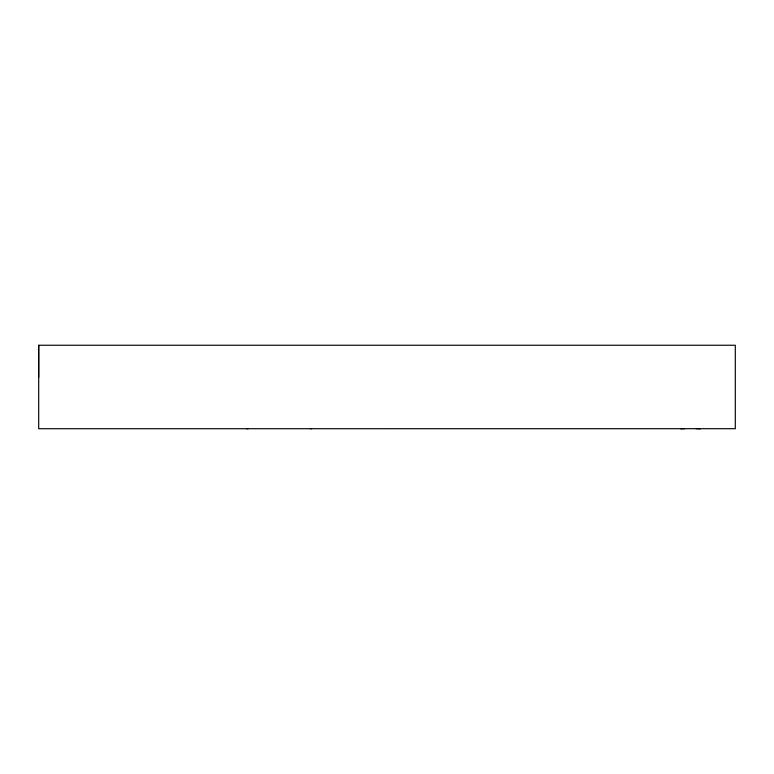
<?xml version="1.0" encoding="UTF-8"?>
<svg xmlns="http://www.w3.org/2000/svg" width="774" height="774" viewBox="0 0 774 774"><rect width="100%" height="100%" fill="white"/><g stroke="black" fill="none" stroke-linecap="round" stroke-linejoin="round"><path stroke-width="1.16" d="M38.7 345.252L38.7 428.728L735.3 428.699L735.3 345.243L38.7 345.252L38.7 377.422M246.742 428.728L247.922 428.728M680.907 428.709L681.352 428.709M699.493 428.709L700.044 428.709M681.023 428.709L684.535 428.709M696.3 428.709L700.044 428.709M310.422 428.728L311.593 428.738"/></g></svg>
